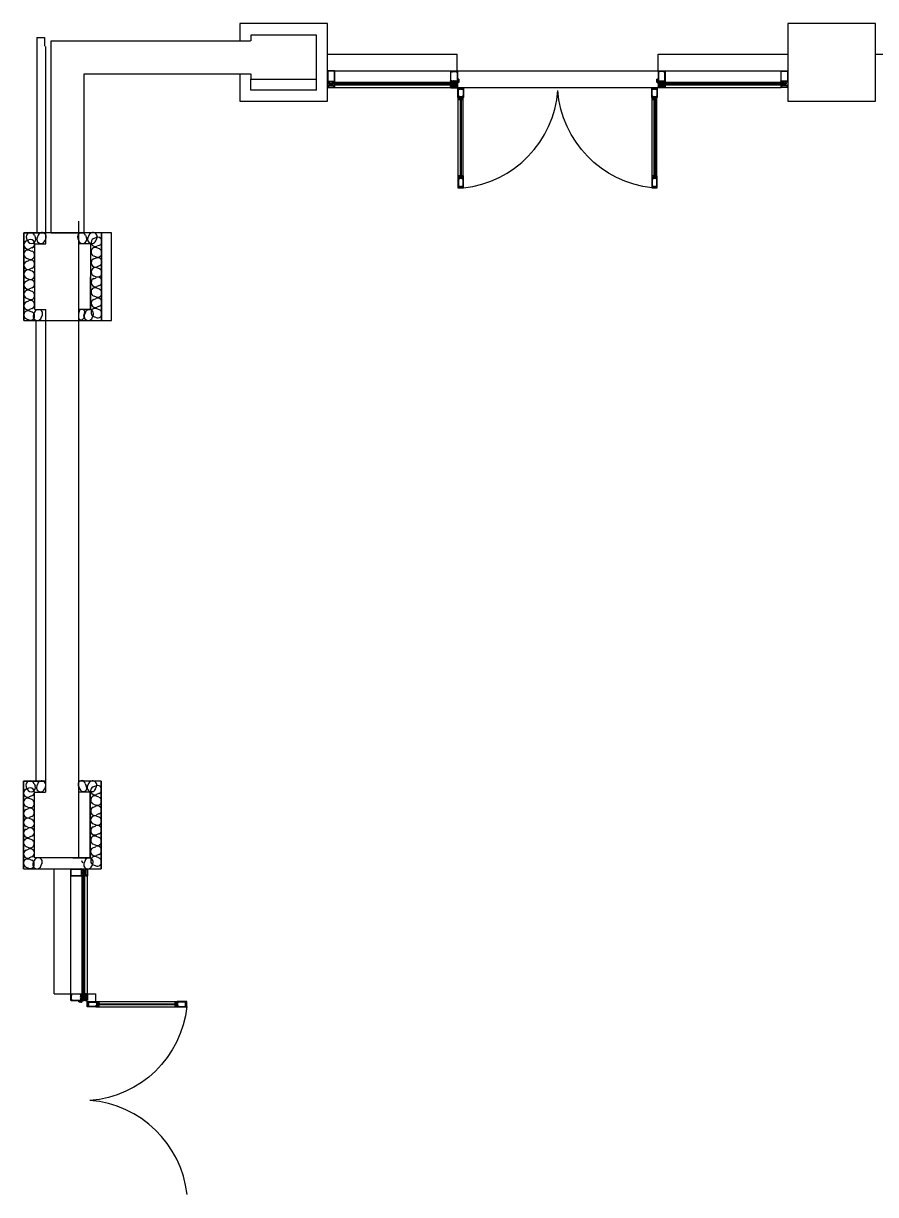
# Model space of a CAD drawing. Extents: x 11182 to 734459, y -1391328 to 152085.
# Drawn here: x 126295 to 134068, y -560626 to -549945 of the extents above; entities that cross this region are included whole.
import ezdxf

# ---------------------------------------------------------------- set-up
doc = ezdxf.new("R2010")
doc.units = 0
doc.header["$LTSCALE"] = 500
doc.header["$MEASUREMENT"] = 0
doc.layers.add('1_Wall_Exist', color=251, linetype='CONTINUOUS')

msp = doc.modelspace()

# ---------------------------------------------------------------- linework, layer by layer
at = {"layer": '1_Wall_Exist'}
for p, q in [((128268, -549945), (128268, -550105)), ((129068, -549945), (128268, -549945)), ((129068, -550655), (129068, -549945)), ((133268, -549945), (133268, -550655)), ((134068, -549945), (133268, -549945)), ((134068, -550655), (134068, -549945)), ((128368, -550053), (128368, -550105)), ((128968, -550053), (128368, -550053)), ((128968, -550453), (128968, -550053)), ((126416, -550075), (126416, -551855)), ((126416, -550075), (126488, -550075)), ((126488, -550075), (126488, -550152)), ((126498, -551955), (126498, -550155)), ((126548, -550105), (128366, -550105)), ((126548, -551855), (126548, -550105)), ((129068, -550224), (130253, -550224)), ((130253, -550379), (130253, -550224)), ((132085, -550224), (133268, -550224)), ((132085, -550379), (132085, -550224)), ((134068, -550224), (138268, -550224)), ((126848, -550405), (128366, -550405)), ((126848, -551855), (126848, -550405)), ((128268, -550405), (128268, -550655)), ((128368, -550405), (128368, -550453)), ((128368, -550555), (128368, -550453)), ((128368, -550453), (128968, -550453)), ((128968, -550555), (128968, -550453)), ((129133, -550379), (129069, -550379)), ((129069, -550379), (129069, -550474)), ((129071, -550474), (129069, -550474)), ((129071, -550381), (129071, -550470)), ((129131, -550381), (129071, -550381)), ((129071, -550474), (129071, -550472)), ((129073, -550472), (129073, -550481)), ((129073, -550474), (129088, -550474)), ((129080, -550474), (129073, -550474)), ((129073, -550481), (129080, -550481)), ((129074, -550472), (129074, -550473)), ((129074, -550473), (129127, -550473)), ((129080, -550481), (129080, -550474)), ((129088, -550512), (129088, -550474)), ((129091, -550500), (129091, -550474)), ((129111, -550474), (129091, -550474)), ((129111, -550500), (129111, -550474)), ((129114, -550474), (129129, -550474)), ((129114, -550512), (129114, -550474)), ((129122, -550481), (129122, -550474)), ((129129, -550481), (129122, -550481)), ((129127, -550471), (129127, -550473)), ((129128, -550480), (130201, -550480)), ((129129, -550471), (129129, -550481)), ((129131, -550381), (129131, -550469)), ((129131, -550471), (129131, -550474)), ((129133, -550474), (129131, -550474)), ((129133, -550379), (129133, -550474)), ((129134, -550379), (133208, -550379)), ((130185, -550483), (130205, -550483)), ((130190, -550379), (130190, -550474)), ((130190, -550379), (130253, -550379)), ((130192, -550470), (130190, -550483)), ((130190, -550474), (130191, -550474)), ((130191, -550381), (130191, -550469)), ((130191, -550381), (130252, -550381)), ((130191, -550471), (130191, -550474)), ((130192, -550382), (130192, -550478)), ((130256, -550382), (130192, -550382)), ((130192, -550478), (130197, -550478)), ((130193, -550471), (130193, -550481)), ((130209, -550474), (130193, -550474)), ((130193, -550481), (130200, -550481)), ((130195, -550470), (130195, -550384)), ((130195, -550384), (130202, -550384)), ((130202, -550470), (130195, -550470)), ((130195, -550471), (130195, -550473)), ((130248, -550473), (130195, -550473)), ((130195, -550473), (130200, -550473)), ((130195, -550475), (130195, -550473)), ((130197, -550475), (130195, -550475)), ((130197, -550478), (130197, -550475)), ((130200, -550473), (130200, -550478)), ((130200, -550481), (130200, -550474)), ((130200, -550478), (130218, -550478)), ((130202, -550384), (130202, -550387)), ((130202, -550387), (130208, -550387)), ((130202, -550473), (130202, -550470)), ((130218, -550473), (130202, -550473)), ((130205, -550483), (130205, -550478)), ((130205, -550483), (130205, -550513)), ((130208, -550387), (130208, -550384)), ((130208, -550384), (130243, -550384)), ((130209, -550512), (130209, -550474)), ((130212, -550500), (130212, -550474)), ((130212, -550474), (130231, -550474)), ((130218, -550470), (130218, -550473)), ((130220, -550470), (130218, -550470)), ((130218, -550478), (130218, -550508)), ((130220, -550475), (130220, -550470)), ((130230, -550475), (130220, -550475)), ((130230, -550478), (130220, -550478)), ((130220, -550478), (130220, -550493)), ((130230, -550470), (130230, -550475)), ((130233, -550470), (130230, -550470)), ((130230, -550480), (130230, -550478)), ((130230, -550493), (130230, -550480)), ((130231, -550500), (130231, -550474)), ((130233, -550473), (130233, -550470)), ((130248, -550473), (130233, -550473)), ((130233, -550478), (130251, -550478)), ((130233, -550478), (130233, -550513)), ((130248, -550480), (130233, -550480)), ((130250, -550474), (130234, -550474)), ((130234, -550512), (130234, -550474)), ((130243, -550384), (130243, -550387)), ((130243, -550387), (130248, -550387)), ((130243, -550481), (130243, -550474)), ((130250, -550481), (130243, -550481)), ((130248, -550384), (130253, -550384)), ((130248, -550387), (130248, -550384)), ((130248, -550470), (130248, -550473)), ((130253, -550470), (130248, -550470)), ((130248, -550472), (130248, -550473)), ((130248, -550486), (130248, -550480)), ((130250, -550472), (130250, -550474)), ((130250, -550474), (130250, -550481)), ((130251, -550473), (130256, -550473)), ((130251, -550475), (130251, -550473)), ((130251, -550475), (130253, -550475)), ((130251, -550478), (130251, -550475)), ((130252, -550381), (130252, -550470)), ((130252, -550474), (130252, -550472)), ((130252, -550474), (130253, -550474)), ((130253, -550379), (130253, -550474)), ((130253, -550384), (130253, -550470)), ((130256, -550475), (130253, -550475)), ((130253, -550475), (130253, -550480)), ((130253, -550475), (130253, -550478)), ((130253, -550478), (130256, -550478)), ((130253, -550480), (130256, -550480)), ((130256, -550480), (130253, -550486)), ((130256, -550382), (130256, -550531)), ((130258, -550453), (130256, -550453)), ((130256, -550453), (130266, -550453)), ((130258, -550463), (130256, -550455)), ((130256, -550455), (130263, -550455)), ((130256, -550478), (130258, -550470)), ((130261, -550478), (130256, -550478)), ((130266, -550453), (130258, -550453)), ((130266, -550458), (130258, -550460)), ((130258, -550458), (130258, -550473)), ((130266, -550458), (130258, -550458)), ((130258, -550473), (130263, -550473)), ((130266, -550475), (130258, -550475)), ((130268, -550478), (130258, -550478)), ((130258, -550483), (130258, -550480)), ((130258, -550480), (130266, -550480)), ((130263, -550485), (130258, -550483)), ((130263, -550455), (130261, -550458)), ((130261, -550475), (130261, -550478)), ((130263, -550473), (130263, -550470)), ((130263, -550470), (130266, -550470)), ((130266, -550453), (130266, -550473)), ((130266, -550458), (130266, -550453)), ((130266, -550473), (130266, -550458)), ((130266, -550473), (130268, -550473)), ((130266, -550478), (130266, -550475)), ((130268, -550473), (130268, -550478)), ((132074, -550473), (132072, -550473)), ((132072, -550473), (132072, -550478)), ((132072, -550478), (132082, -550478)), ((132084, -550453), (132074, -550453)), ((132074, -550453), (132074, -550473)), ((132074, -550453), (132082, -550453)), ((132074, -550458), (132074, -550453)), ((132074, -550458), (132082, -550460)), ((132074, -550473), (132074, -550458)), ((132082, -550458), (132074, -550458)), ((132077, -550470), (132074, -550470)), ((132074, -550476), (132082, -550476)), ((132074, -550478), (132074, -550476)), ((132082, -550481), (132074, -550481)), ((132084, -550455), (132077, -550455)), ((132077, -550455), (132079, -550458)), ((132077, -550473), (132077, -550470)), ((132082, -550473), (132077, -550473)), ((132077, -550486), (132082, -550483)), ((132079, -550476), (132079, -550478)), ((132079, -550478), (132084, -550478)), ((132082, -550453), (132084, -550453)), ((132082, -550463), (132084, -550455)), ((132082, -550458), (132082, -550473)), ((132084, -550478), (132082, -550470)), ((132082, -550483), (132082, -550481)), ((132084, -550382), (132084, -550531)), ((132084, -550382), (132148, -550382)), ((132089, -550473), (132084, -550473)), ((132084, -550476), (132087, -550475)), ((132087, -550478), (132084, -550478)), ((132084, -550481), (132087, -550486)), ((132087, -550481), (132084, -550481)), ((132085, -550379), (132085, -550474)), ((132085, -550379), (132148, -550379)), ((132085, -550474), (132086, -550474)), ((132086, -550381), (132086, -550469)), ((132086, -550381), (132146, -550381)), ((132086, -550471), (132086, -550474)), ((132087, -550384), (132087, -550470)), ((132092, -550384), (132087, -550384)), ((132087, -550470), (132092, -550470)), ((132087, -550475), (132087, -550478)), ((132087, -550475), (132087, -550481)), ((132089, -550476), (132087, -550475)), ((132088, -550471), (132088, -550481)), ((132104, -550474), (132088, -550474)), ((132088, -550481), (132107, -550481)), ((132089, -550476), (132089, -550473)), ((132089, -550478), (132089, -550476)), ((132107, -550478), (132089, -550478)), ((132090, -550471), (132090, -550473)), ((132143, -550473), (132090, -550473)), ((132092, -550387), (132092, -550384)), ((132097, -550387), (132092, -550387)), ((132092, -550470), (132092, -550473)), ((132092, -550473), (132107, -550473)), ((132092, -550486), (132092, -550481)), ((132095, -550481), (132095, -550474)), ((132097, -550384), (132097, -550387)), ((132132, -550384), (132097, -550384)), ((132104, -550512), (132104, -550474)), ((132107, -550470), (132110, -550470)), ((132107, -550473), (132107, -550470)), ((132107, -550500), (132107, -550474)), ((132107, -550474), (132126, -550474)), ((132107, -550478), (132107, -550514)), ((132110, -550470), (132110, -550476)), ((132110, -550476), (132120, -550476)), ((132110, -550481), (132110, -550478)), ((132110, -550478), (132120, -550478)), ((132110, -550493), (132110, -550481)), ((132120, -550470), (132122, -550470)), ((132120, -550476), (132120, -550470)), ((132120, -550478), (132120, -550493)), ((132122, -550470), (132122, -550473)), ((132122, -550473), (132138, -550473)), ((132122, -550478), (132122, -550508)), ((132140, -550478), (132122, -550478)), ((132126, -550500), (132126, -550474)), ((132144, -550474), (132129, -550474)), ((132129, -550512), (132129, -550474)), ((132132, -550387), (132132, -550384)), ((132138, -550387), (132132, -550387)), ((132135, -550483), (132135, -550478)), ((132155, -550483), (132135, -550483)), ((132135, -550483), (132135, -550514)), ((132145, -550384), (132138, -550384)), ((132138, -550384), (132138, -550387)), ((132138, -550470), (132145, -550470)), ((132138, -550473), (132138, -550470)), ((132138, -550481), (132138, -550474)), ((132138, -550480), (133212, -550480)), ((132144, -550481), (132138, -550481)), ((132140, -550473), (132140, -550478)), ((132145, -550473), (132140, -550473)), ((132143, -550472), (132143, -550473)), ((132143, -550476), (132145, -550476)), ((132143, -550478), (132143, -550476)), ((132148, -550478), (132143, -550478)), ((132144, -550472), (132144, -550481)), ((132145, -550470), (132145, -550384)), ((132145, -550476), (132145, -550473)), ((132146, -550381), (132146, -550470)), ((132146, -550474), (132146, -550472)), ((132146, -550474), (132148, -550474)), ((132148, -550379), (132148, -550474)), ((132148, -550382), (132148, -550478)), ((132148, -550470), (132150, -550483)), ((133204, -550379), (133204, -550474)), ((133204, -550379), (133267, -550379)), ((133204, -550474), (133205, -550474)), ((133205, -550381), (133205, -550469)), ((133205, -550381), (133266, -550381)), ((133205, -550471), (133205, -550474)), ((133208, -550471), (133208, -550481)), ((133223, -550474), (133208, -550474)), ((133208, -550481), (133214, -550481)), ((133209, -550471), (133209, -550473)), ((133262, -550473), (133209, -550473)), ((133214, -550481), (133214, -550474)), ((133223, -550512), (133223, -550474)), ((133226, -550500), (133226, -550474)), ((133226, -550474), (133245, -550474)), ((133245, -550500), (133245, -550474)), ((133264, -550474), (133248, -550474)), ((133248, -550512), (133248, -550474)), ((133257, -550481), (133257, -550474)), ((133264, -550481), (133257, -550481)), ((133262, -550472), (133262, -550473)), ((133264, -550472), (133264, -550481)), ((133266, -550381), (133266, -550470)), ((133266, -550474), (133266, -550472)), ((133266, -550474), (133267, -550474)), ((133267, -550379), (133267, -550474)), ((128968, -550555), (128368, -550555)), ((129071, -550515), (129069, -550514)), ((129069, -550514), (129069, -550531)), ((129069, -550531), (129133, -550531)), ((129073, -550516), (129071, -550515)), ((129074, -550524), (129071, -550515)), ((129071, -550530), (129071, -550515)), ((129071, -550530), (129131, -550530)), ((129073, -550512), (129129, -550512)), ((129073, -550512), (129073, -550514)), ((129073, -550514), (129075, -550521)), ((129073, -550514), (129073, -550514)), ((129073, -550516), (129074, -550521)), ((129075, -550521), (129074, -550521)), ((129075, -550524), (129074, -550524)), ((129075, -550514), (129127, -550514)), ((129075, -550514), (129076, -550521)), ((129076, -550521), (129075, -550524)), ((129078, -550512), (129078, -550506)), ((129080, -550500), (129080, -550487)), ((129091, -550507), (129088, -550507)), ((129091, -550500), (129095, -550500)), ((129095, -550494), (129095, -550500)), ((129098, -550507), (129095, -550507)), ((129098, -550494), (129098, -550507)), ((129104, -550494), (129104, -550507)), ((129108, -550507), (129104, -550507)), ((129108, -550494), (129108, -550500)), ((129111, -550500), (129108, -550500)), ((129111, -550507), (129114, -550507)), ((129122, -550500), (129122, -550487)), ((129124, -550512), (129124, -550506)), ((129127, -550516), (129126, -550521)), ((129126, -550521), (129126, -550524)), ((129126, -550524), (129128, -550524)), ((129127, -550514), (129127, -550516)), ((129129, -550514), (129127, -550521)), ((129129, -550516), (129127, -550521)), ((129127, -550521), (129127, -550521)), ((129128, -550487), (130200, -550487)), ((129128, -550499), (130199, -550499)), ((129128, -550506), (130199, -550506)), ((129128, -550524), (129131, -550515)), ((129129, -550512), (129129, -550514)), ((129129, -550514), (129129, -550514)), ((129129, -550516), (129131, -550515)), ((129131, -550515), (129133, -550514)), ((129131, -550515), (129131, -550530)), ((129133, -550514), (129133, -550531)), ((129134, -550531), (130253, -550531)), ((130205, -550488), (130185, -550491)), ((130185, -550503), (130205, -550503)), ((130205, -550508), (130185, -550508)), ((130192, -550521), (130190, -550508)), ((130190, -550514), (130190, -550531)), ((130191, -550515), (130190, -550514)), ((130253, -550531), (130190, -550531)), ((130191, -550515), (130191, -550530)), ((130252, -550530), (130191, -550530)), ((130192, -550513), (130197, -550513)), ((130192, -550521), (130192, -550513)), ((130194, -550516), (130192, -550515)), ((130195, -550524), (130192, -550515)), ((130195, -550521), (130192, -550521)), ((130193, -550512), (130193, -550514)), ((130250, -550512), (130193, -550512)), ((130194, -550514), (130193, -550514)), ((130194, -550514), (130195, -550521)), ((130194, -550516), (130195, -550521)), ((130248, -550514), (130195, -550514)), ((130195, -550514), (130196, -550516)), ((130195, -550516), (130195, -550518)), ((130198, -550516), (130195, -550516)), ((130195, -550518), (130200, -550518)), ((130195, -550521), (130195, -550521)), ((130195, -550521), (130195, -550534)), ((130196, -550524), (130195, -550524)), ((130200, -550529), (130195, -550524)), ((130256, -550531), (130195, -550531)), ((130195, -550534), (130256, -550534)), ((130196, -550516), (130196, -550521)), ((130196, -550521), (130196, -550524)), ((130197, -550513), (130198, -550516)), ((130199, -550512), (130199, -550506)), ((130200, -550500), (130200, -550487)), ((130200, -550503), (130200, -550491)), ((130200, -550516), (130235, -550516)), ((130200, -550518), (130200, -550516)), ((130202, -550521), (130200, -550521)), ((130200, -550521), (130200, -550529)), ((130202, -550516), (130202, -550521)), ((130212, -550507), (130209, -550507)), ((130212, -550500), (130215, -550500)), ((130215, -550494), (130215, -550500)), ((130215, -550507), (130218, -550507)), ((130218, -550494), (130218, -550507)), ((130218, -550508), (130233, -550508)), ((130218, -550516), (130218, -550508)), ((130233, -550513), (130218, -550516)), ((130218, -550518), (130218, -550516)), ((130218, -550518), (130233, -550518)), ((130220, -550493), (130225, -550488)), ((130220, -550524), (130220, -550518)), ((130230, -550524), (130220, -550524)), ((130223, -550498), (130225, -550491)), ((130223, -550508), (130223, -550498)), ((130223, -550518), (130223, -550524)), ((130224, -550494), (130224, -550507)), ((130224, -550507), (130227, -550507)), ((130225, -550488), (130230, -550493)), ((130225, -550491), (130228, -550498)), ((130227, -550494), (130227, -550500)), ((130231, -550500), (130227, -550500)), ((130228, -550498), (130228, -550508)), ((130228, -550518), (130228, -550524)), ((130230, -550518), (130230, -550524)), ((130231, -550507), (130234, -550507)), ((130233, -550486), (130248, -550486)), ((130243, -550488), (130233, -550488)), ((130233, -550531), (130233, -550518)), ((130235, -550516), (130235, -550529)), ((130235, -550529), (130243, -550529)), ((130243, -550500), (130243, -550487)), ((130243, -550529), (130243, -550488)), ((130244, -550512), (130244, -550506)), ((130247, -550514), (130247, -550521)), ((130247, -550521), (130247, -550524)), ((130247, -550524), (130248, -550524)), ((130248, -550503), (130248, -550513)), ((130253, -550503), (130248, -550503)), ((130248, -550513), (130253, -550513)), ((130249, -550514), (130248, -550521)), ((130248, -550524), (130251, -550515)), ((130249, -550516), (130248, -550521)), ((130248, -550521), (130248, -550521)), ((130249, -550514), (130250, -550514)), ((130249, -550516), (130251, -550515)), ((130250, -550512), (130250, -550514)), ((130252, -550515), (130253, -550514)), ((130252, -550530), (130252, -550515)), ((130253, -550486), (130253, -550503)), ((130253, -550513), (130253, -550531)), ((130253, -550514), (130253, -550531)), ((130253, -550531), (132085, -550531)), ((130259, -550621), (130259, -550530)), ((130259, -550530), (130310, -550530)), ((130259, -550532), (130305, -550538)), ((130264, -550543), (130269, -550543)), ((130264, -550606), (130264, -550543)), ((130269, -550543), (130269, -550545)), ((130269, -550545), (130279, -550545)), ((130279, -550543), (130284, -550542)), ((130279, -550545), (130279, -550543)), ((130284, -550542), (130284, -550545)), ((130284, -550545), (130302, -550545)), ((130302, -550545), (130302, -550542)), ((130302, -550542), (130305, -550543)), ((130305, -550543), (130305, -550606)), ((130310, -550530), (130310, -550621)), ((132026, -550530), (132077, -550530)), ((132026, -550621), (132026, -550530)), ((132026, -550532), (132072, -550538)), ((132031, -550543), (132036, -550543)), ((132031, -550606), (132031, -550543)), ((132036, -550543), (132036, -550545)), ((132036, -550545), (132047, -550545)), ((132046, -550543), (132052, -550542)), ((132047, -550545), (132046, -550543)), ((132052, -550542), (132052, -550545)), ((132052, -550545), (132069, -550545)), ((132069, -550545), (132069, -550542)), ((132069, -550542), (132072, -550543)), ((132072, -550543), (132072, -550606)), ((132077, -550530), (132077, -550621)), ((132084, -550531), (132145, -550531)), ((132145, -550534), (132084, -550534)), ((132085, -550514), (132085, -550531)), ((132086, -550515), (132085, -550514)), ((132085, -550531), (133208, -550531)), ((132148, -550531), (132085, -550531)), ((132088, -550516), (132086, -550515)), ((132086, -550515), (132086, -550530)), ((132089, -550524), (132086, -550515)), ((132146, -550530), (132086, -550530)), ((132087, -550486), (132087, -550503)), ((132087, -550503), (132092, -550503)), ((132087, -550513), (132087, -550531)), ((132092, -550514), (132087, -550513)), ((132088, -550512), (132088, -550514)), ((132144, -550512), (132088, -550512)), ((132089, -550514), (132088, -550514)), ((132088, -550516), (132090, -550521)), ((132089, -550514), (132090, -550521)), ((132091, -550524), (132089, -550524)), ((132142, -550514), (132090, -550514)), ((132090, -550514), (132091, -550516)), ((132090, -550521), (132090, -550521)), ((132091, -550516), (132091, -550521)), ((132091, -550521), (132091, -550524)), ((132107, -550486), (132092, -550486)), ((132092, -550503), (132092, -550514)), ((132093, -550512), (132093, -550506)), ((132095, -550500), (132095, -550487)), ((132097, -550529), (132097, -550488)), ((132097, -550488), (132107, -550488)), ((132105, -550529), (132097, -550529)), ((132107, -550507), (132104, -550507)), ((132140, -550516), (132105, -550516)), ((132105, -550516), (132105, -550529)), ((132107, -550500), (132110, -550500)), ((132122, -550508), (132107, -550508)), ((132107, -550514), (132122, -550516)), ((132107, -550531), (132107, -550519)), ((132107, -550519), (132122, -550519)), ((132115, -550488), (132110, -550493)), ((132110, -550494), (132110, -550500)), ((132110, -550507), (132113, -550507)), ((132110, -550519), (132110, -550524)), ((132110, -550524), (132120, -550524)), ((132115, -550491), (132112, -550498)), ((132112, -550498), (132112, -550508)), ((132112, -550519), (132112, -550524)), ((132113, -550494), (132113, -550507)), ((132120, -550493), (132115, -550488)), ((132117, -550498), (132115, -550491)), ((132117, -550508), (132117, -550498)), ((132117, -550519), (132117, -550524)), ((132119, -550494), (132119, -550507)), ((132119, -550507), (132122, -550507)), ((132120, -550524), (132120, -550519)), ((132122, -550494), (132122, -550500)), ((132126, -550500), (132122, -550500)), ((132122, -550516), (132122, -550508)), ((132122, -550519), (132122, -550516)), ((132126, -550507), (132129, -550507)), ((132135, -550488), (132155, -550491)), ((132155, -550503), (132135, -550503)), ((132135, -550508), (132155, -550508)), ((132138, -550487), (133212, -550487)), ((132138, -550500), (132138, -550487)), ((132138, -550499), (133212, -550499)), ((132138, -550505), (133212, -550505)), ((132138, -550516), (132138, -550521)), ((132138, -550521), (132140, -550521)), ((132139, -550512), (132139, -550506)), ((132140, -550503), (132140, -550491)), ((132140, -550519), (132140, -550516)), ((132145, -550519), (132140, -550519)), ((132140, -550521), (132140, -550529)), ((132140, -550529), (132145, -550524)), ((132142, -550514), (132141, -550521)), ((132141, -550521), (132142, -550524)), ((132143, -550514), (132142, -550516)), ((132142, -550516), (132145, -550516)), ((132142, -550524), (132143, -550524)), ((132144, -550514), (132143, -550521)), ((132148, -550514), (132143, -550514)), ((132143, -550524), (132146, -550515)), ((132144, -550516), (132143, -550521)), ((132143, -550521), (132143, -550521)), ((132144, -550512), (132144, -550514)), ((132144, -550514), (132144, -550514)), ((132144, -550516), (132146, -550515)), ((132145, -550516), (132145, -550519)), ((132145, -550521), (132145, -550534)), ((132145, -550521), (132148, -550521)), ((132146, -550515), (132148, -550514)), ((132146, -550530), (132146, -550515)), ((132148, -550521), (132150, -550508)), ((132148, -550514), (132148, -550531)), ((132148, -550521), (132148, -550514)), ((133204, -550514), (133204, -550531)), ((133205, -550515), (133204, -550514)), ((133267, -550531), (133204, -550531)), ((133205, -550515), (133205, -550530)), ((133266, -550530), (133205, -550530)), ((133208, -550516), (133206, -550515)), ((133209, -550524), (133206, -550515)), ((133208, -550512), (133208, -550514)), ((133264, -550512), (133208, -550512)), ((133208, -550514), (133209, -550521)), ((133208, -550514), (133208, -550514)), ((133208, -550516), (133209, -550521)), ((133209, -550521), (133209, -550521)), ((133210, -550524), (133209, -550524)), ((133262, -550514), (133210, -550514)), ((133210, -550514), (133210, -550516)), ((133210, -550516), (133211, -550521)), ((133211, -550521), (133210, -550524)), ((133213, -550512), (133213, -550506)), ((133214, -550500), (133214, -550487)), ((133226, -550507), (133223, -550507)), ((133226, -550500), (133229, -550500)), ((133229, -550494), (133229, -550500)), ((133229, -550507), (133232, -550507)), ((133232, -550494), (133232, -550507)), ((133239, -550494), (133239, -550507)), ((133239, -550507), (133242, -550507)), ((133242, -550494), (133242, -550500)), ((133245, -550500), (133242, -550500)), ((133245, -550507), (133248, -550507)), ((133257, -550500), (133257, -550487)), ((133259, -550512), (133259, -550506)), ((133262, -550514), (133261, -550521)), ((133261, -550521), (133261, -550524)), ((133261, -550524), (133262, -550524)), ((133263, -550514), (133262, -550521)), ((133262, -550524), (133265, -550515)), ((133263, -550516), (133262, -550521)), ((133262, -550521), (133262, -550521)), ((133263, -550514), (133264, -550514)), ((133263, -550516), (133265, -550515)), ((133264, -550512), (133264, -550514)), ((133266, -550515), (133267, -550514)), ((133266, -550530), (133266, -550515)), ((133267, -550514), (133267, -550531)), ((128268, -550655), (129068, -550655)), ((130264, -550621), (130259, -550621)), ((130267, -550611), (130261, -550611)), ((130261, -551363), (130261, -550611)), ((130261, -550621), (130264, -550621)), ((130277, -550639), (130261, -550639)), ((130267, -550606), (130264, -550606)), ((130264, -550613), (130267, -550613)), ((130264, -550619), (130264, -550613)), ((130264, -550616), (130264, -550639)), ((130267, -550616), (130264, -550616)), ((130264, -550621), (130264, -550619)), ((130264, -550639), (130272, -550639)), ((130267, -550616), (130267, -550611)), ((130267, -550621), (130267, -550616)), ((130302, -550621), (130267, -550621)), ((130269, -550616), (130269, -550611)), ((130300, -550616), (130269, -550616)), ((130272, -550639), (130272, -550636)), ((130274, -550631), (130277, -550631)), ((130274, -550636), (130277, -550636)), ((130277, -550631), (130277, -550634)), ((130277, -550631), (130279, -550631)), ((130277, -550636), (130277, -550639)), ((130282, -551348), (130282, -550626)), ((130289, -550626), (130282, -550626)), ((130289, -550646), (130289, -550626)), ((130292, -550631), (130289, -550631)), ((130289, -550646), (130289, -551328)), ((130292, -550631), (130292, -550634)), ((130294, -550631), (130292, -550631)), ((130292, -550634), (130294, -550634)), ((130292, -550636), (130292, -550639)), ((130294, -550636), (130292, -550636)), ((130292, -550639), (130307, -550639)), ((130294, -550634), (130294, -550631)), ((130297, -550639), (130297, -550636)), ((130307, -550639), (130297, -550639)), ((130299, -550611), (130300, -550616)), ((130305, -550616), (130302, -550621)), ((130307, -550611), (130304, -550611)), ((130304, -550611), (130305, -550616)), ((130305, -550613), (130305, -550624)), ((130307, -550613), (130305, -550613)), ((130305, -550624), (130307, -550624)), ((130307, -550621), (130307, -550611)), ((130307, -551350), (130307, -550613)), ((130310, -550621), (130307, -550621)), ((132031, -550621), (132026, -550621)), ((132029, -551363), (132029, -550611)), ((132034, -550611), (132029, -550611)), ((132029, -550621), (132031, -550621)), ((132044, -550639), (132029, -550639)), ((132034, -550606), (132031, -550606)), ((132031, -550619), (132031, -550613)), ((132031, -550613), (132034, -550613)), ((132031, -550616), (132031, -550639)), ((132034, -550616), (132031, -550616)), ((132031, -550621), (132031, -550619)), ((132031, -550639), (132039, -550639)), ((132034, -550616), (132034, -550611)), ((132034, -550621), (132034, -550616)), ((132069, -550621), (132034, -550621)), ((132036, -550616), (132036, -550611)), ((132067, -550616), (132036, -550616)), ((132039, -550639), (132039, -550636)), ((132044, -550631), (132041, -550631)), ((132041, -550636), (132044, -550636)), ((132044, -550634), (132044, -550631)), ((132044, -550631), (132047, -550631)), ((132044, -550636), (132044, -550639)), ((132057, -550626), (132049, -550626)), ((132049, -551348), (132049, -550626)), ((132057, -550646), (132057, -550626)), ((132059, -550631), (132057, -550631)), ((132057, -550646), (132057, -551328)), ((132062, -550631), (132059, -550631)), ((132059, -550631), (132059, -550634)), ((132059, -550634), (132062, -550634)), ((132059, -550636), (132059, -550639)), ((132062, -550636), (132059, -550636)), ((132059, -550639), (132074, -550639)), ((132062, -550634), (132062, -550631)), ((132064, -550639), (132064, -550636)), ((132074, -550639), (132064, -550639)), ((132067, -550611), (132067, -550616)), ((132072, -550616), (132069, -550621)), ((132072, -550611), (132072, -550616)), ((132074, -550611), (132072, -550611)), ((132074, -550613), (132072, -550613)), ((132072, -550613), (132072, -550624)), ((132072, -550624), (132074, -550624)), ((132074, -550621), (132074, -550611)), ((132074, -551350), (132074, -550613)), ((132077, -550621), (132074, -550621)), ((133268, -550655), (134068, -550655)), ((130277, -551335), (130261, -551335)), ((130264, -551335), (130272, -551335)), ((130264, -551358), (130264, -551335)), ((130272, -551335), (130272, -551338)), ((130274, -551338), (130277, -551338)), ((130277, -551338), (130277, -551335)), ((130289, -551328), (130289, -551348)), ((130292, -551335), (130307, -551335)), ((130292, -551338), (130292, -551335)), ((130294, -551338), (130292, -551338)), ((130297, -551335), (130297, -551338)), ((130307, -551335), (130297, -551335)), ((130307, -551335), (130307, -551353)), ((132044, -551335), (132029, -551335)), ((132031, -551358), (132031, -551335)), ((132031, -551335), (132039, -551335)), ((132039, -551335), (132039, -551338)), ((132041, -551338), (132044, -551338)), ((132044, -551338), (132044, -551335)), ((132057, -551328), (132057, -551348)), ((132059, -551335), (132074, -551335)), ((132059, -551338), (132059, -551335)), ((132062, -551338), (132059, -551338)), ((132064, -551335), (132064, -551338)), ((132074, -551335), (132064, -551335)), ((132074, -551335), (132074, -551353)), ((130264, -551353), (130259, -551353)), ((130259, -551353), (130259, -551444)), ((130259, -551442), (130305, -551437)), ((130259, -551444), (130310, -551444)), ((130261, -551353), (130264, -551353)), ((130267, -551363), (130261, -551363)), ((130264, -551353), (130264, -551356)), ((130264, -551356), (130264, -551361)), ((130267, -551358), (130264, -551358)), ((130264, -551361), (130267, -551361)), ((130267, -551368), (130264, -551368)), ((130264, -551368), (130264, -551432)), ((130264, -551432), (130269, -551432)), ((130267, -551353), (130267, -551358)), ((130302, -551353), (130267, -551353)), ((130267, -551358), (130267, -551363)), ((130269, -551358), (130269, -551363)), ((130300, -551358), (130269, -551358)), ((130269, -551432), (130269, -551429)), ((130269, -551429), (130279, -551429)), ((130277, -551343), (130274, -551343)), ((130277, -551343), (130277, -551340)), ((130277, -551343), (130279, -551343)), ((130279, -551429), (130279, -551432)), ((130279, -551432), (130284, -551431)), ((130289, -551348), (130282, -551348)), ((130284, -551431), (130284, -551429)), ((130284, -551429), (130302, -551429)), ((130292, -551343), (130289, -551343)), ((130292, -551340), (130294, -551340)), ((130292, -551343), (130292, -551340)), ((130294, -551343), (130292, -551343)), ((130294, -551340), (130294, -551343)), ((130299, -551363), (130300, -551358)), ((130305, -551358), (130302, -551353)), ((130302, -551429), (130302, -551431)), ((130302, -551431), (130305, -551431)), ((130305, -551363), (130305, -551350)), ((130305, -551350), (130307, -551350)), ((130307, -551361), (130305, -551361)), ((130307, -551363), (130305, -551363)), ((130305, -551431), (130305, -551368)), ((130310, -551353), (130307, -551353)), ((130307, -551353), (130307, -551356)), ((130307, -551353), (130307, -551363)), ((130307, -551356), (130307, -551361)), ((130310, -551444), (130310, -551353)), ((132031, -551353), (132026, -551353)), ((132026, -551353), (132026, -551444)), ((132026, -551442), (132072, -551437)), ((132026, -551444), (132077, -551444)), ((132029, -551353), (132031, -551353)), ((132034, -551363), (132029, -551363)), ((132031, -551353), (132031, -551356)), ((132031, -551356), (132031, -551361)), ((132034, -551358), (132031, -551358)), ((132031, -551361), (132034, -551361)), ((132031, -551368), (132031, -551432)), ((132034, -551368), (132031, -551368)), ((132031, -551432), (132036, -551432)), ((132034, -551353), (132034, -551358)), ((132069, -551353), (132034, -551353)), ((132034, -551358), (132034, -551363)), ((132036, -551358), (132036, -551363)), ((132067, -551358), (132036, -551358)), ((132036, -551429), (132047, -551429)), ((132036, -551432), (132036, -551429)), ((132044, -551343), (132041, -551343)), ((132044, -551340), (132044, -551343)), ((132044, -551343), (132047, -551343)), ((132047, -551429), (132047, -551432)), ((132047, -551432), (132052, -551431)), ((132057, -551348), (132049, -551348)), ((132052, -551429), (132069, -551429)), ((132052, -551431), (132052, -551429)), ((132062, -551343), (132057, -551343)), ((132059, -551340), (132062, -551340)), ((132059, -551343), (132059, -551340)), ((132062, -551340), (132062, -551343)), ((132067, -551363), (132067, -551358)), ((132072, -551358), (132069, -551353)), ((132069, -551429), (132069, -551431)), ((132069, -551431), (132072, -551431)), ((132072, -551363), (132072, -551350)), ((132072, -551350), (132074, -551350)), ((132074, -551361), (132072, -551361)), ((132074, -551363), (132072, -551363)), ((132072, -551431), (132072, -551368)), ((132077, -551353), (132074, -551353)), ((132074, -551353), (132074, -551363)), ((132074, -551353), (132074, -551356)), ((132074, -551356), (132074, -551361)), ((132077, -551444), (132077, -551353)), ((126798, -551748), (126798, -557555)), ((126298, -551855), (126298, -552655)), ((127098, -551855), (126298, -551855)), ((126501, -551855), (126298, -551855)), ((126298, -551855), (126298, -552655)), ((126298, -551855), (126498, -551855)), ((126298, -552655), (126298, -551855)), ((126548, -551855), (126848, -551855)), ((127008, -551855), (126799, -551855)), ((127008, -552655), (127008, -551855)), ((127008, -551855), (127008, -552655)), ((127098, -552655), (127098, -551855)), ((126323, -551928), (126345, -551918)), ((126334, -551928), (126324, -551906)), ((126396, -551877), (126405, -551899)), ((126398, -551955), (126498, -551955)), ((126398, -552555), (126398, -551955)), ((126429, -551877), (126420, -551899)), ((126491, -551928), (126498, -551910)), ((126498, -551910), (126500, -551906)), ((126790, -551906), (126799, -551928)), ((126908, -551955), (126806, -551955)), ((126861, -551876), (126871, -551899)), ((126893, -551876), (126884, -551899)), ((126908, -551955), (126908, -552555)), ((126908, -552555), (126909, -551955)), ((126935, -551907), (126958, -551898)), ((126955, -551929), (126964, -551906)), ((126988, -551969), (126965, -551978)), ((126322, -552086), (126344, -552095)), ((126374, -551990), (126352, -552000)), ((126374, -552024), (126352, -552015)), ((126936, -552064), (126958, -552073)), ((126936, -552093), (126958, -552084)), ((126988, -552002), (126965, -551993)), ((126322, -552115), (126345, -552106)), ((126374, -552177), (126352, -552186)), ((126988, -552155), (126965, -552164)), ((126988, -552184), (126965, -552174)), ((126322, -552267), (126345, -552277)), ((126322, -552295), (126344, -552285)), ((126374, -552205), (126352, -552196)), ((126936, -552246), (126958, -552255)), ((126936, -552273), (126958, -552264)), ((126374, -552357), (126352, -552366)), ((126374, -552390), (126352, -552381)), ((126988, -552335), (126965, -552344)), ((126988, -552368), (126965, -552359)), ((126322, -552452), (126344, -552461)), ((126322, -552484), (126344, -552475)), ((126936, -552430), (126958, -552439)), ((126936, -552462), (126958, -552453)), ((126374, -552546), (126352, -552555)), ((126374, -552578), (126352, -552569)), ((126396, -552579), (126387, -552601)), ((126398, -552555), (126498, -552555)), ((126458, -552631), (126467, -552609)), ((126498, -556955), (126498, -552555)), ((126800, -552622), (126802, -552613)), ((126802, -552597), (126804, -552583)), ((126802, -552613), (126802, -552597)), ((126804, -552583), (126806, -552570)), ((126908, -552555), (126806, -552555)), ((126806, -552570), (126809, -552561)), ((126809, -552561), (126813, -552552)), ((126813, -552552), (126824, -552550)), ((126824, -552550), (126837, -552551)), ((126837, -552551), (126845, -552557)), ((126845, -552600), (126844, -552613)), ((126844, -552613), (126845, -552623)), ((126845, -552557), (126852, -552568)), ((126850, -552589), (126845, -552600)), ((126854, -552579), (126850, -552589)), ((126860, -552579), (126851, -552601)), ((126852, -552568), (126854, -552579)), ((126923, -552631), (126932, -552608)), ((126936, -552618), (126958, -552627)), ((126988, -552524), (126965, -552534)), ((126988, -552556), (126965, -552547)), ((126298, -552655), (127098, -552655)), ((126298, -552655), (126498, -552655)), ((126322, -552640), (126344, -552649)), ((126410, -556855), (126410, -552651)), ((126798, -552655), (127008, -552655)), ((126798, -552655), (127008, -552655)), ((126799, -552634), (126800, -552622)), ((126804, -552639), (126799, -552632)), ((126812, -552647), (126804, -552639)), ((126821, -552651), (126812, -552647)), ((126830, -552648), (126821, -552651)), ((126838, -552643), (126830, -552648)), ((126845, -552635), (126838, -552643)), ((126845, -552623), (126845, -552635)), ((126498, -556855), (126295, -556855)), ((126295, -556855), (126295, -557655)), ((126295, -556855), (126495, -556855)), ((126295, -557655), (126295, -556855)), ((126392, -556876), (126402, -556899)), ((126426, -556876), (126417, -556899)), ((127005, -556855), (126799, -556855)), ((126858, -556876), (126867, -556899)), ((126890, -556876), (126881, -556898)), ((127005, -557655), (127005, -556855)), ((127005, -556855), (127005, -557655)), ((126320, -556927), (126342, -556918)), ((126331, -556928), (126321, -556906)), ((126371, -556990), (126348, -557000)), ((126395, -556955), (126495, -556955)), ((126395, -557555), (126395, -556955)), ((126488, -556928), (126495, -556910)), ((126495, -556910), (126497, -556906)), ((126801, -556906), (126810, -556928)), ((126905, -556955), (126803, -556955)), ((126905, -556955), (126905, -557555)), ((126905, -557555), (126905, -556955)), ((126932, -556907), (126954, -556897)), ((126951, -556928), (126961, -556906)), ((126984, -556968), (126962, -556978)), ((126984, -557002), (126962, -556992)), ((126319, -557085), (126341, -557095)), ((126319, -557115), (126341, -557106)), ((126371, -557024), (126349, -557014)), ((126933, -557064), (126955, -557073)), ((126933, -557093), (126955, -557084)), ((126371, -557177), (126348, -557186)), ((126371, -557205), (126349, -557196)), ((126984, -557155), (126962, -557164)), ((126984, -557183), (126962, -557174)), ((126319, -557267), (126341, -557277)), ((126319, -557295), (126341, -557285)), ((126933, -557245), (126955, -557255)), ((126933, -557273), (126955, -557263)), ((126371, -557356), (126348, -557366)), ((126371, -557390), (126349, -557381)), ((126984, -557335), (126962, -557344)), ((126984, -557368), (126962, -557359)), ((126319, -557452), (126341, -557461)), ((126319, -557484), (126341, -557475)), ((126933, -557430), (126955, -557439)), ((126933, -557462), (126955, -557453)), ((126984, -557524), (126962, -557533)), ((126319, -557640), (126341, -557649)), ((126371, -557546), (126348, -557555)), ((126371, -557578), (126349, -557568)), ((126393, -557579), (126384, -557601)), ((126798, -557555), (126395, -557555)), ((126455, -557631), (126464, -557608)), ((126745, -557555), (126905, -557555)), ((126905, -557555), (126803, -557555)), ((126825, -557579), (126835, -557601)), ((126857, -557579), (126848, -557601)), ((126919, -557630), (126929, -557608)), ((126933, -557618), (126955, -557627)), ((126984, -557556), (126962, -557547)), ((126295, -557655), (127005, -557655)), ((126574, -558796), (126574, -557655)), ((126729, -557718), (126729, -557655)), ((126729, -558796), (126729, -557715)), ((126729, -557718), (126824, -557718)), ((126730, -557657), (126820, -557657)), ((126730, -557717), (126730, -557657)), ((126730, -557717), (126818, -557717)), ((126745, -557655), (127005, -557655)), ((126820, -557713), (126822, -557713)), ((126820, -557715), (126830, -557715)), ((126821, -557717), (126824, -557717)), ((126824, -557657), (126822, -557657)), ((126822, -557659), (126830, -557659)), ((126822, -557660), (126822, -557713)), ((126822, -557660), (126822, -557660)), ((126824, -557657), (126824, -557655)), ((126824, -557659), (126824, -557674)), ((126830, -557665), (126824, -557665)), ((126862, -557674), (126824, -557674)), ((126850, -557677), (126824, -557677)), ((126824, -557696), (126824, -557677)), ((126850, -557696), (126824, -557696)), ((126824, -557699), (126824, -557715)), ((126862, -557699), (126824, -557699)), ((126830, -557708), (126824, -557708)), ((126824, -557718), (126824, -557717)), ((126830, -557659), (126830, -557665)), ((126830, -557715), (126830, -557708)), ((126830, -558796), (126830, -557711)), ((126836, -558796), (126836, -557711)), ((126849, -557665), (126837, -557665)), ((126849, -557708), (126837, -557708)), ((126843, -557684), (126857, -557684)), ((126843, -557690), (126857, -557690)), ((126844, -557681), (126850, -557681)), ((126844, -557693), (126850, -557693)), ((126849, -558796), (126849, -557711)), ((126850, -557677), (126850, -557681)), ((126850, -557696), (126850, -557693)), ((126855, -558796), (126855, -557711)), ((126862, -557664), (126856, -557664)), ((126862, -557710), (126856, -557710)), ((126857, -557677), (126857, -557674)), ((126857, -557684), (126857, -557681)), ((126857, -557693), (126857, -557690)), ((126857, -557696), (126857, -557699)), ((126862, -557659), (126862, -557715)), ((126862, -557659), (126864, -557659)), ((126862, -557715), (126864, -557715)), ((126865, -557657), (126864, -557655)), ((126864, -557659), (126871, -557660)), ((126864, -557659), (126864, -557659)), ((126864, -557661), (126864, -557713)), ((126864, -557661), (126870, -557662)), ((126864, -557713), (126865, -557712)), ((126864, -557714), (126871, -557713)), ((126864, -557714), (126864, -557715)), ((126865, -557717), (126864, -557718)), ((126864, -557718), (126881, -557718)), ((126866, -557659), (126865, -557657)), ((126873, -557660), (126865, -557657)), ((126880, -557657), (126865, -557657)), ((126865, -557712), (126870, -557712)), ((126873, -557714), (126865, -557717)), ((126866, -557715), (126865, -557717)), ((126865, -557717), (126880, -557717)), ((126866, -557659), (126871, -557660)), ((126866, -557715), (126871, -557713)), ((126870, -557662), (126873, -557661)), ((126870, -557712), (126873, -557712)), ((126871, -557660), (126871, -557660)), ((126871, -557713), (126871, -557713)), ((126873, -557661), (126873, -557660)), ((126873, -557712), (126873, -557714)), ((126880, -557657), (126880, -557717)), ((126881, -557655), (126881, -557718)), ((126881, -558796), (126881, -557715)), ((126574, -558796), (126957, -558796)), ((126728, -558794), (126824, -558794)), ((126728, -558857), (126728, -558794)), ((126817, -558797), (126731, -558797)), ((126731, -558797), (126731, -558804)), ((126731, -558804), (126733, -558804)), ((126733, -558809), (126731, -558809)), ((126731, -558809), (126731, -558845)), ((126733, -558804), (126733, -558809)), ((126817, -558794), (126829, -558792)), ((126817, -558804), (126817, -558797)), ((126819, -558804), (126817, -558804)), ((126819, -558797), (126819, -558802)), ((126822, -558797), (126819, -558797)), ((126819, -558802), (126824, -558802)), ((126819, -558819), (126819, -558804)), ((126822, -558799), (126822, -558797)), ((126824, -558799), (126822, -558799)), ((126824, -558794), (126824, -558799)), ((126824, -558802), (126824, -558819)), ((126829, -558807), (126824, -558807)), ((126829, -558786), (126829, -558807)), ((126829, -558807), (126859, -558807)), ((126834, -558807), (126837, -558786)), ((126849, -558802), (126837, -558802)), ((126849, -558786), (126849, -558807)), ((126854, -558807), (126854, -558786)), ((126867, -558794), (126854, -558792)), ((126859, -558794), (126859, -558799)), ((126867, -558794), (126859, -558794)), ((126859, -558799), (126862, -558799)), ((126862, -558799), (126862, -558797)), ((126862, -558797), (126864, -558797)), ((126862, -558802), (126862, -558837)), ((126864, -558802), (126862, -558802)), ((126862, -558804), (126867, -558804)), ((126864, -558797), (126864, -558802)), ((126867, -558797), (126867, -558794)), ((126867, -558797), (126880, -558797)), ((126867, -558804), (126867, -558802)), ((126867, -558802), (126875, -558802)), ((126875, -558802), (126870, -558797)), ((126877, -558857), (126877, -558797)), ((126880, -558797), (126880, -558857)), ((126957, -558863), (126957, -558796)), ((126877, -558857), (126728, -558857)), ((126731, -558845), (126733, -558845)), ((126731, -558850), (126731, -558855)), ((126733, -558850), (126731, -558850)), ((126731, -558855), (126817, -558855)), ((126733, -558845), (126733, -558850)), ((126799, -558857), (126799, -558867)), ((126799, -558860), (126799, -558857)), ((126799, -558867), (126799, -558860)), ((126799, -558867), (126819, -558867)), ((126804, -558867), (126799, -558867)), ((126801, -558857), (126801, -558865)), ((126809, -558860), (126801, -558857)), ((126801, -558865), (126804, -558862)), ((126804, -558867), (126806, -558860)), ((126804, -558860), (126804, -558867)), ((126804, -558860), (126819, -558860)), ((126819, -558867), (126804, -558867)), ((126817, -558819), (126819, -558819)), ((126817, -558822), (126817, -558819)), ((126822, -558822), (126817, -558822)), ((126817, -558832), (126822, -558832)), ((126817, -558834), (126817, -558832)), ((126819, -558834), (126817, -558834)), ((126817, -558850), (126819, -558850)), ((126817, -558855), (126817, -558850)), ((126824, -558857), (126817, -558860)), ((126817, -558865), (126817, -558867)), ((126819, -558865), (126817, -558865)), ((126819, -558850), (126819, -558834)), ((126819, -558852), (126819, -558857)), ((126822, -558852), (126819, -558852)), ((126819, -558860), (126819, -558865)), ((126819, -558867), (126819, -558870)), ((126819, -558870), (126824, -558870)), ((126822, -558832), (126822, -558822)), ((126824, -558852), (126822, -558852)), ((126822, -558852), (126822, -558855)), ((126822, -558857), (126822, -558855)), ((126822, -558855), (126827, -558855)), ((126822, -558855), (126824, -558855)), ((126822, -558867), (126822, -558860)), ((126822, -558862), (126824, -558862)), ((126824, -558867), (126822, -558867)), ((126824, -558819), (126854, -558819)), ((126824, -558822), (126839, -558822)), ((126824, -558832), (126824, -558822)), ((126827, -558832), (126824, -558832)), ((126824, -558834), (126824, -558852)), ((126859, -558834), (126824, -558834)), ((126824, -558855), (126824, -558857)), ((126824, -558862), (126824, -558857)), ((126824, -558870), (126824, -558860)), ((126839, -558832), (126827, -558832)), ((126827, -558850), (126827, -558834)), ((126832, -558850), (126827, -558850)), ((126827, -558857), (126832, -558855)), ((126827, -558855), (126827, -558857)), ((126829, -558860), (126827, -558860)), ((126827, -558860), (126827, -558867)), ((126832, -558865), (126829, -558860)), ((126832, -558834), (126832, -558850)), ((126832, -558855), (126849, -558855)), ((126839, -558822), (126834, -558827)), ((126834, -558827), (126839, -558832)), ((126834, -558845), (126834, -558834)), ((126875, -558845), (126834, -558845)), ((126844, -558824), (126837, -558827)), ((126837, -558827), (126844, -558829)), ((126854, -558824), (126844, -558824)), ((126844, -558829), (126854, -558829)), ((126849, -558850), (126859, -558850)), ((126849, -558855), (126849, -558850)), ((126854, -558819), (126854, -558834)), ((126862, -558819), (126854, -558819)), ((126859, -558834), (126862, -558819)), ((126859, -558850), (126859, -558855)), ((126859, -558855), (126877, -558855)), ((126864, -558819), (126862, -558819)), ((126862, -558837), (126875, -558837)), ((126864, -558834), (126864, -558819)), ((126870, -558822), (126864, -558822)), ((126864, -558824), (126870, -558824)), ((126864, -558829), (126870, -558829)), ((126864, -558832), (126870, -558832)), ((126877, -558834), (126864, -558834)), ((126870, -558832), (126870, -558822)), ((126875, -558837), (126875, -558845)), ((126876, -558915), (126876, -558864)), ((126876, -558864), (126967, -558864)), ((126967, -558915), (126876, -558915)), ((126878, -558915), (126883, -558870)), ((126888, -558870), (126951, -558870)), ((126888, -558872), (126888, -558870)), ((126891, -558872), (126888, -558872)), ((126888, -558895), (126888, -558890)), ((126888, -558890), (126891, -558890)), ((126891, -558895), (126888, -558895)), ((126888, -558905), (126891, -558905)), ((126888, -558910), (126888, -558905)), ((126951, -558910), (126888, -558910)), ((126891, -558890), (126891, -558872)), ((126891, -558905), (126891, -558895)), ((126951, -558907), (126951, -558910)), ((126967, -558867), (126957, -558867)), ((126957, -558867), (126957, -558870)), ((126957, -558870), (126962, -558870)), ((126957, -558875), (126962, -558874)), ((126962, -558905), (126957, -558905)), ((126957, -558907), (126957, -558913)), ((126962, -558907), (126957, -558907)), ((126957, -558913), (127706, -558913)), ((126959, -558867), (126959, -558870)), ((127693, -558867), (126959, -558867)), ((126959, -558870), (126969, -558870)), ((126959, -558910), (126959, -558907)), ((126964, -558910), (126959, -558910)), ((126962, -558870), (126967, -558872)), ((126962, -558874), (126962, -558905)), ((126967, -558907), (126962, -558907)), ((126962, -558907), (126962, -558910)), ((126962, -558910), (126984, -558910)), ((126967, -558910), (126964, -558910)), ((126967, -558864), (126967, -558867)), ((126967, -558872), (126967, -558907)), ((126967, -558913), (126967, -558910)), ((126967, -558910), (126967, -558915)), ((126969, -558870), (126969, -558867)), ((126972, -558885), (126972, -558892)), ((126992, -558885), (126972, -558885)), ((126972, -558892), (127691, -558892)), ((126979, -558880), (126977, -558880)), ((126977, -558880), (126977, -558882)), ((126977, -558882), (126979, -558882)), ((126977, -558882), (126977, -558885)), ((126977, -558897), (126977, -558895)), ((126977, -558900), (126977, -558897)), ((126977, -558897), (126979, -558897)), ((126979, -558882), (126979, -558880)), ((126984, -558877), (126982, -558877)), ((126982, -558880), (126982, -558882)), ((126982, -558882), (126984, -558882)), ((126982, -558897), (126984, -558897)), ((126982, -558900), (126982, -558897)), ((126984, -558902), (126982, -558902)), ((126984, -558882), (126984, -558867)), ((126984, -558867), (126984, -558877)), ((126984, -558897), (126984, -558913)), ((126984, -558910), (126984, -558902)), ((126992, -558885), (127671, -558885)), ((127671, -558885), (127691, -558885)), ((127678, -558867), (127696, -558867)), ((127678, -558867), (127678, -558877)), ((127678, -558882), (127678, -558867)), ((127678, -558877), (127681, -558877)), ((127681, -558882), (127678, -558882)), ((127678, -558897), (127678, -558913)), ((127681, -558897), (127678, -558897)), ((127678, -558902), (127681, -558902)), ((127678, -558910), (127678, -558902)), ((127701, -558910), (127678, -558910)), ((127681, -558880), (127681, -558882)), ((127681, -558900), (127681, -558897)), ((127683, -558880), (127686, -558880)), ((127684, -558882), (127683, -558880)), ((127686, -558897), (127683, -558897)), ((127686, -558882), (127684, -558882)), ((127686, -558880), (127686, -558885)), ((127686, -558897), (127686, -558895)), ((127686, -558897), (127686, -558900)), ((127691, -558885), (127691, -558892)), ((127694, -558870), (127693, -558867)), ((127706, -558870), (127694, -558870)), ((127696, -558864), (127696, -558867)), ((127787, -558864), (127696, -558864)), ((127696, -558867), (127706, -558867)), ((127696, -558867), (127699, -558867)), ((127701, -558870), (127696, -558872)), ((127696, -558872), (127696, -558907)), ((127696, -558907), (127701, -558907)), ((127696, -558910), (127696, -558915)), ((127696, -558910), (127699, -558910)), ((127696, -558913), (127696, -558910)), ((127696, -558915), (127787, -558915)), ((127699, -558867), (127704, -558867)), ((127699, -558910), (127704, -558910)), ((127701, -558875), (127701, -558905)), ((127706, -558875), (127701, -558875)), ((127701, -558905), (127706, -558905)), ((127701, -558907), (127701, -558910)), ((127701, -558907), (127706, -558907)), ((127704, -558867), (127704, -558870)), ((127704, -558910), (127704, -558907)), ((127706, -558867), (127706, -558870)), ((127706, -558907), (127706, -558913)), ((127774, -558870), (127711, -558870)), ((127711, -558907), (127711, -558910)), ((127711, -558910), (127774, -558910)), ((127772, -558890), (127772, -558872)), ((127772, -558872), (127774, -558872)), ((127774, -558890), (127772, -558890)), ((127772, -558905), (127772, -558895)), ((127772, -558895), (127774, -558895)), ((127774, -558905), (127772, -558905)), ((127774, -558872), (127774, -558870)), ((127774, -558895), (127774, -558890)), ((127774, -558910), (127774, -558905)), ((127784, -558915), (127779, -558870)), ((127787, -558915), (127787, -558864))]:
    msp.add_line(p, q, dxfattribs=at)
for centre, radius, start, end in [((129072, -550473), 2.62, 6.5819, 182.1211), ((129072, -550472), 1, 5.7106, 185.1944), ((130251, -550473), 2.62, 357.8789, 173.4181), ((130251, -550472), 1, 354.8056, 174.2894), ((130267, -550479), 1.77, 222.7094, 135), ((132073, -550479), 1.77, 45, 317.2906), ((132145, -550473), 2.62, 357.8789, 173.4181), ((132145, -550472), 1, 354.8056, 174.2894), ((133265, -550473), 2.62, 357.8789, 173.4181), ((133265, -550472), 1, 354.8056, 174.2894), ((129064, -550510), 6.6, 327.9946, 40.6955), ((129109, -550506), 2.05, 316.9749, 223.0251), ((130196, -550522), 1.77, 222.7094, 135), ((130213, -550506), 2.05, 316.9749, 223.0251), ((130259, -550510), 6.6, 139.3045, 212.0054), ((130205, -550482), 968, 276.2049, 355.5849), ((132108, -550506), 2.05, 316.9749, 223.0251), ((132144, -550522), 1.77, 45, 317.2906), ((132154, -550510), 6.6, 139.3045, 212.0054), ((133227, -550506), 2.05, 316.9749, 223.0251), ((133273, -550510), 6.6, 139.3045, 212.0054), ((130265, -550610), 4.44, 345.6507, 66.2974), ((130275, -550635), 3.59, 102.875, 202.9887), ((130217, -550704), 88.5, 42.7094, 47.2906), ((130281, -550633), 1.7, 315, 135), ((130291, -550633), 1.77, 47.2906, 222.7094), ((130293, -550643), 4.02, 108.8861, 197.5256), ((130293, -550635), 4.05, 344.2488, 69.7751), ((130294, -550634), 2.5, 272.2906, 87.7094), ((132032, -550610), 4.44, 345.6507, 66.2974), ((132042, -550635), 3.59, 102.875, 202.9887), ((131984, -550704), 88.5, 42.7094, 47.2906), ((132048, -550633), 1.7, 315, 135), ((132058, -550633), 1.77, 47.2906, 222.7094), ((132060, -550643), 4.02, 108.8861, 197.5256), ((132062, -550634), 2.5, 272.2906, 87.7094), ((132060, -550635), 4.05, 344.2488, 69.7751), ((133342, -554520), 4420, 133.8084, 133.9001), ((135109, -554520), 4420, 133.8084, 133.9001), ((130169, -551496), 186, 43.3422, 45.5889), ((131937, -551496), 186, 43.3422, 45.5889), ((126360, -551891), 38.6, 22.5741, 202.4368), ((126465, -551891), 38.6, 337.2888, 157.5632), ((126826, -551891), 38.6, 22.7112, 202.5172), ((126929, -551891), 38.6, 337.2888, 157.7009), ((126337, -551964), 38.6, 112.5741, 292.4368), ((126369, -551914), 38.5, 202.4368, 22.4368), ((126359, -551955), 38.6, 292.5741, 112.5741), ((126455, -551914), 38.5, 157.2313, 337.7009), ((126835, -551913), 38.6, 202.5741, 22.4368), ((126919, -551914), 38.6, 157.2888, 337.7572), ((126951, -551942), 38.6, 112.5741, 292.3801), ((126973, -551933), 38.6, 292.7112, 112.3801), ((126337, -552050), 38.5, 67.2313, 247.7009), ((126359, -552059), 38.6, 247.2888, 67.4259), ((126950, -552028), 38.6, 67.2888, 247.7009), ((126973, -552038), 38.6, 247.2888, 67.4828), ((126973, -552120), 38.5, 292.2991, 112.5741), ((126337, -552151), 38.6, 112.5172, 292.2428), ((126359, -552141), 38.6, 292.2428, 112.5741), ((126951, -552129), 38.5, 112.4368, 292.3801), ((126951, -552210), 38.6, 67.6199, 247.4259), ((126973, -552219), 38.6, 247.7572, 67.4828), ((126337, -552232), 38.6, 67.6199, 247.4259), ((126337, -552330), 38.5, 112.4368, 292.4368), ((126359, -552321), 38.6, 292.5741, 112.5741), ((126359, -552241), 38.6, 247.7572, 67.4828), ((126951, -552308), 38.5, 112.4368, 292.3801), ((126973, -552299), 38.6, 292.5741, 112.5741), ((126337, -552416), 38.5, 67.2313, 247.7572), ((126359, -552426), 38.6, 247.2888, 67.5632), ((126950, -552394), 38.6, 67.2888, 247.7009), ((126973, -552404), 38.6, 247.2888, 67.5632), ((126337, -552520), 38.5, 112.4368, 292.4368), ((126359, -552510), 38.6, 292.5741, 112.5172), ((126951, -552498), 38.6, 112.5741, 292.2428), ((126973, -552489), 38.6, 292.5741, 112.5172), ((126337, -552604), 38.6, 67.2888, 247.6199), ((126359, -552614), 38.6, 247.2888, 67.7009), ((126422, -552616), 38.6, 157.2888, 337.7009), ((126432, -552594), 38.6, 337.2888, 157.5632), ((126887, -552616), 38.6, 157.2888, 337.7572), ((126896, -552594), 38.5, 337.2313, 157.7009), ((126951, -552582), 38.6, 67.2888, 247.5632), ((126973, -552592), 38.5, 247.2313, 67.7009), ((126357, -556891), 38.6, 22.5741, 202.4368), ((126461, -556891), 38.6, 337.2888, 157.5632), ((126826, -556884), 33.3, 12.8271, 221.8471), ((126926, -556891), 38.6, 337.2888, 157.7009), ((126334, -556964), 38.6, 112.5741, 292.4368), ((126366, -556913), 38.5, 202.4368, 22.4368), ((126356, -556955), 38.6, 292.5741, 112.5741), ((126452, -556914), 38.5, 157.2313, 337.7009), ((126841, -556917), 32.5, 199.9982, 34.4722), ((126916, -556913), 38.6, 157.2888, 337.7572), ((126947, -556942), 38.6, 112.5741, 292.3801), ((126947, -557028), 38.6, 67.2888, 247.7009), ((126970, -556933), 38.6, 292.7112, 112.3801), ((126334, -557050), 38.5, 67.2313, 247.7009), ((126356, -557059), 38.6, 247.2888, 67.4259), ((126356, -557141), 38.6, 292.2428, 112.5741), ((126947, -557129), 38.5, 112.4368, 292.3801), ((126970, -557037), 38.6, 247.2888, 67.4828), ((126970, -557119), 38.5, 292.2991, 112.5741), ((126334, -557150), 38.6, 112.5172, 292.2428), ((126334, -557232), 38.6, 67.6199, 247.4259), ((126356, -557241), 38.6, 247.7572, 67.4828), ((126947, -557210), 38.6, 67.6199, 247.4259), ((126970, -557219), 38.6, 247.7572, 67.4828), ((126334, -557330), 38.5, 112.4368, 292.4368), ((126356, -557321), 38.6, 292.5741, 112.5741), ((126947, -557308), 38.5, 112.4368, 292.3801), ((126970, -557299), 38.6, 292.5741, 112.5741), ((126334, -557416), 38.5, 67.2313, 247.7572), ((126356, -557425), 38.6, 247.2888, 67.5632), ((126947, -557394), 38.6, 67.2888, 247.7009), ((126970, -557404), 38.6, 247.2888, 67.5632), ((126334, -557520), 38.5, 112.4368, 292.4368), ((126356, -557510), 38.6, 292.5741, 112.5172), ((126947, -557498), 38.6, 112.5741, 292.2428), ((126970, -557488), 38.6, 292.5741, 112.5172), ((126334, -557604), 38.6, 67.2888, 247.6199), ((126356, -557613), 38.6, 247.2888, 67.7009), ((126419, -557616), 38.6, 157.2888, 337.7009), ((126429, -557594), 38.6, 337.2888, 157.5632), ((126883, -557616), 38.6, 157.2888, 337.7572), ((126893, -557593), 38.5, 337.2313, 157.7009), ((126947, -557582), 38.6, 67.2888, 247.5632), ((126970, -557592), 38.5, 247.2313, 67.7009), ((126822, -557658), 2.62, 87.8789, 263.4181), ((126822, -557658), 1, 84.8056, 264.2894), ((126855, -557695), 2.05, 46.9749, 313.0251), ((126860, -557649), 6.6, 229.3045, 302.0054), ((126956, -558909), 4.42, 75.6507, 156.2974), ((126978, -558883), 1.76, 137.2906, 312.7094), ((126978, -558893), 1.69, 45, 225), ((126979, -558880), 2.49, 2.2906, 177.7094), ((126981, -558881), 4.04, 74.2488, 159.7751), ((126980, -558899), 3.58, 192.875, 292.9887), ((126988, -558881), 4, 198.8861, 287.5256), ((127049, -558957), 88.2, 132.7094, 137.2906), ((130853, -555843), 4406, 223.8084, 223.9001), ((127838, -559004), 185, 133.3422, 135.5889), ((126828, -560730), 965, 6.2049, 85.5849)]:
    msp.add_arc(centre, radius, start, end, dxfattribs=at)
at = {"layer": '1_Wall_Exist', "extrusion": (0, 0, -1)}
for centre, radius, start, end in [((-129130, -550471), 2.62, 6.5819, 182.1211), ((-129130, -550471), 1, 5.7106, 185.1944), ((-130192, -550471), 2.62, 357.8789, 173.4181), ((-130192, -550471), 1, 354.8056, 174.2894), ((-132087, -550471), 2.62, 357.8789, 173.4181), ((-132087, -550471), 1, 354.8056, 174.2894), ((-133207, -550471), 2.62, 357.8789, 173.4181), ((-133207, -550471), 1, 354.8056, 174.2894), ((-129093, -550506), 2.16, 326.3099, 213.6901), ((-129101, -550494), 6.3, 358.1817, 180), ((-129101, -550494), 3.18, 12.7244, 167.2756), ((-129138, -550510), 6.6, 327.9946, 40.6955), ((-130184, -550510), 6.6, 139.3045, 212.0054), ((-130221, -550494), 6.3, 0, 181.8183), ((-130221, -550494), 3.18, 12.7244, 167.2756), ((-130229, -550506), 2.16, 326.3099, 213.6901), ((-132135, -550482), 968, 276.1931, 355.5845), ((-132079, -550510), 6.6, 139.3045, 212.0054), ((-132116, -550494), 6.3, 0, 181.8183), ((-132116, -550494), 3.18, 12.7244, 167.2756), ((-132124, -550506), 2.16, 326.3099, 213.6901), ((-133198, -550510), 6.6, 139.3045, 212.0054), ((-133235, -550494), 6.3, 0, 181.8183), ((-133235, -550494), 3.18, 12.7244, 167.2756), ((-133243, -550506), 2.16, 326.3099, 213.6901), ((-130169, -550478), 186, 223.3422, 225.5889), ((-131937, -550478), 186, 223.3422, 225.5889), ((-130275, -551339), 3.74, 285.5241, 20.3764), ((-130293, -551332), 3.92, 289.359, 18.8861), ((-130294, -551340), 2.51, 94.5739, 267.7974), ((-130293, -551339), 4.15, 164.6237, 250.2532), ((-132042, -551339), 3.74, 285.5241, 20.3764), ((-132060, -551332), 3.92, 289.359, 18.8861), ((-132060, -551339), 4.15, 164.6237, 250.2532), ((-132062, -551340), 2.51, 94.5739, 267.7974), ((-130265, -551364), 3.96, 159.2744, 251.1139), ((-130281, -551342), 1.77, 132.7094, 317.2906), ((-130291, -551342), 1.7, 225, 45), ((-132033, -551364), 3.96, 159.2744, 251.1139), ((-132048, -551342), 1.77, 132.7094, 317.2906), ((-132058, -551342), 1.7, 225, 45), ((-126821, -557716), 2.62, 267.8789, 83.4181), ((-126820, -557716), 1, 264.8056, 84.2894), ((-126844, -557687), 6.3, 270, 91.8183), ((-126844, -557687), 3.18, 282.7244, 77.2756), ((-126856, -557679), 2.16, 236.3099, 123.6901), ((-126860, -557724), 6.6, 49.3045, 122.0054), ((-126828, -558807), 964, 186.1931, 265.5845), ((-126824, -559004), 185, 133.3422, 135.5889), ((-127675, -558881), 3.91, 199.359, 288.8861), ((-127682, -558881), 4.13, 74.6237, 160.2532), ((-127683, -558880), 2.5, 4.5739, 177.7974), ((-127682, -558899), 3.72, 195.5241, 290.3764), ((-127685, -558893), 1.76, 42.7094, 227.2906), ((-127685, -558883), 1.69, 135, 315), ((-127708, -558909), 3.94, 69.2744, 161.1139)]:
    msp.add_arc(centre, radius, start, end, dxfattribs=at)
for centre in [(126868, -558798), (126825, -558869)]:
    msp.add_ellipse(centre, major_axis=(1.25, 1.25), ratio=1, start_param=-0.039979, end_param=4.712389, dxfattribs=at)

doc.saveas('drawing.dxf')
